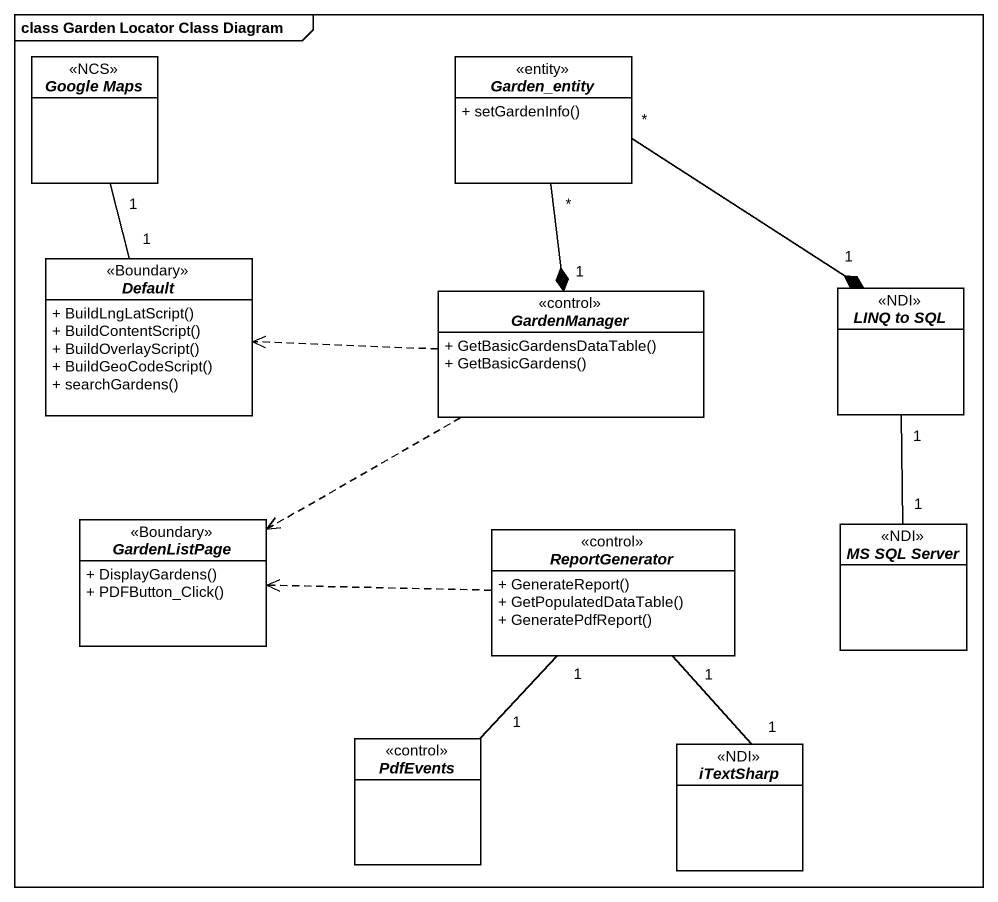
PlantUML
@startuml
mainframe class Garden Locator Class Diagram
hide circle
hide empty members
skinparam classAttributeIconSize 0
interface "Google Maps" as Google_Maps <<NCS>>
interface Garden_entity <<entity>> {
  + setGardenInfo()
}
interface Default <<Boundary>> {
  + BuildLngLatScript()
  + BuildContentScript()
  + BuildOverlayScript()
  + BuildGeoCodeScript()
  + searchGardens()
}
interface GardenManager <<control>> {
  + GetBasicGardensDataTable()
  + GetBasicGardens()
}
interface "LINQ to SQL" as LINQ_to_SQL <<NDI>>
interface GardenListPage <<Boundary>> {
  + DisplayGardens()
  + PDFButton_Click()
}
interface ReportGenerator <<control>> {
  + GenerateReport()
  + GetPopulatedDataTable()
  + GeneratePdfReport()
}
interface "MS SQL Server" as MS_SQL_Server <<NDI>>
interface PdfEvents <<control>>
interface iTextSharp <<NDI>>
Google_Maps "1" -- "1" Default
Garden_entity "*" --* "1" GardenManager
Garden_entity "*" --* "1" LINQ_to_SQL
GardenManager .left.> Default
GardenManager .left.> GardenListPage
LINQ_to_SQL "1" -- "1" MS_SQL_Server
ReportGenerator .left.> GardenListPage
ReportGenerator "1" -- "1" PdfEvents
ReportGenerator "1" -- "1" iTextSharp
@enduml
